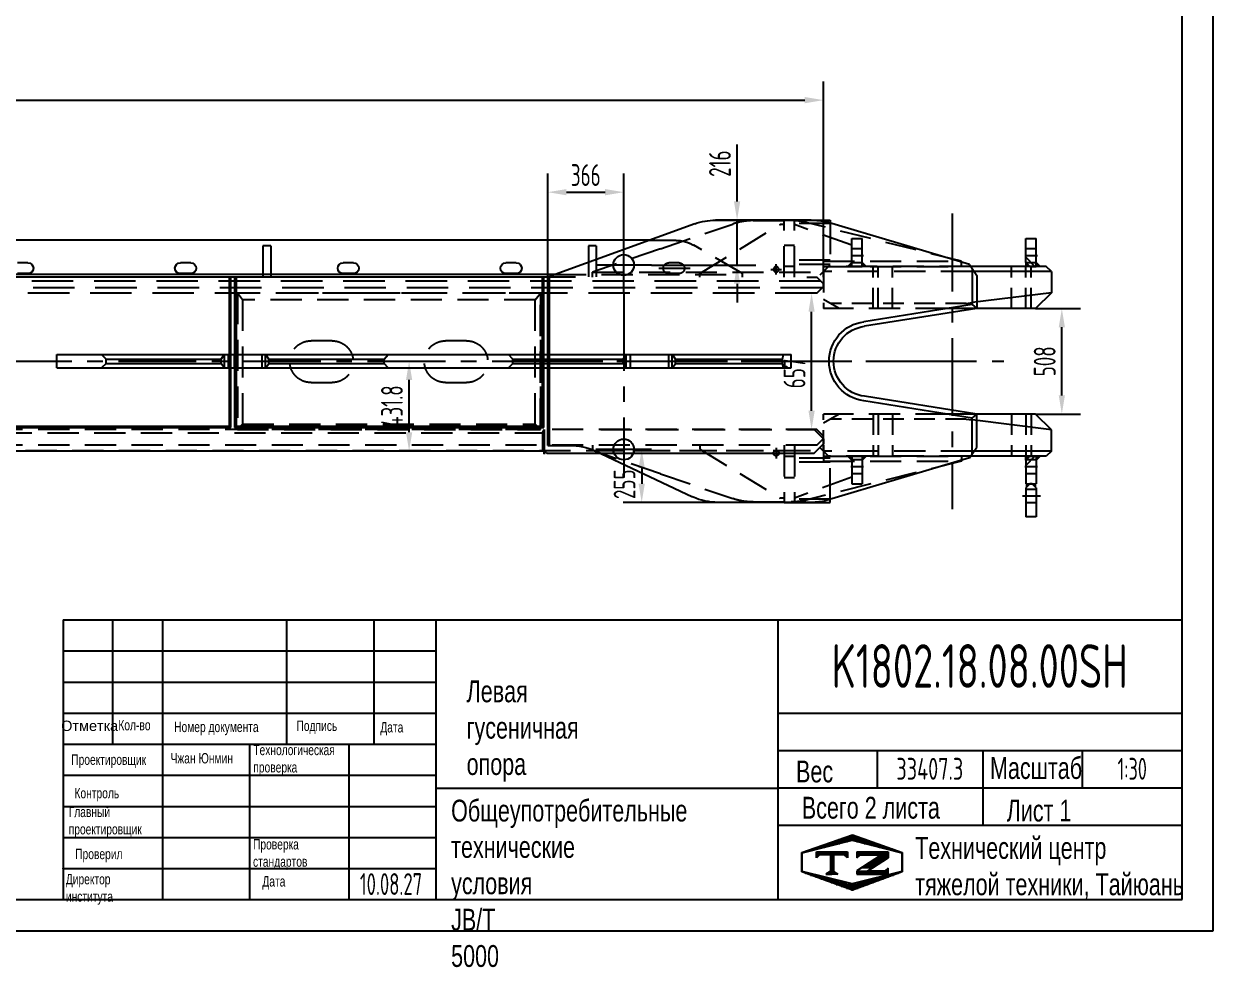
# Model space of a CAD drawing. Header units: millimetres. Extents: x -409 to 12191, y 126 to 9211.
# Drawn here: x 6462 to 12191, y 126 to 4668 of the extents above; entities that cross this region are included whole.
import ezdxf
from ezdxf.enums import TextEntityAlignment as Align

# ---------------------------------------------------------------- set-up
doc = ezdxf.new("R2010")
doc.units = ezdxf.units.MM
doc.header["$LTSCALE"] = 300
doc.linetypes.add('F', pattern=[0.75, 0.5, -0.25])
doc.linetypes.add('G', pattern=[2, 1.25, -0.25, 0.25, -0.25])
for name, color, linetype in [('01', 7, 'Continuous'), ('02', 1, 'Continuous'), ('04', 2, 'F'), ('05', 4, 'G'), ('08', 1, 'Continuous'), ('11', 3, 'Continuous'), ('THICK', 7, 'Continuous')]:
    doc.layers.add(name, color=color, linetype=linetype)
doc.styles.get("Standard").update_dxf_attribs({"font": 'isocp', "width": 0.707, "bigfont": 'intecad.shx'})
doc.dimstyles.new('INTE', dxfattribs={"dimscale": 30, "dimtxt": 3.5, "dimasz": 3, "dimexe": 3, "dimexo": 0, "dimgap": 1, "dimtad": 1, "dimdec": 3, "dimdsep": 46, "dimtxsty": 'Standard', "dimcen": 0, "dimclrd": 1, "dimclre": 1, "dimclrt": 3, "dimaunit": 1, "dimadec": 0, "dimazin": 0, "dimtfac": 1, "dimtdec": 3, "dimtmove": 0, "dimatfit": 0, "dimfxl": 1, "dimarcsym": 0})

# ---------------------------------------------------------------- blocks, each defined once
blk = doc.blocks.new('qw34twqtwqt')
at = {"layer": '01', "color": 7, "linetype": 'Continuous', "ltscale": 1.333333}
blk.add_line((-6108.6, 13711.9), (-11147.4, 13711.9), dxfattribs=at)
at = {"layer": '04', "color": 2, "linetype": 'F', "ltscale": 1.333333}
for p, q in [((-4820.6, 13787.9), (-12379.1, 13787.9)), ((-4795.6, 13762.9), (-12302.6, 13762.9)), ((-4820.6, 13787.9), (-4788.6, 13755.9)), ((-4788.6, 13755.9), (-4788.6, 13743.9)), ((-4801.6, 13730.9), (-12302.6, 13730.9)), ((-4788.6, 13743.9), (-4820.6, 13711.9))]:
    blk.add_line(p, q, dxfattribs=at)
at = {"layer": '04', "color": 2, "linetype": 'F'}
for p, q in [((-5982.4, 13711.9), (-6108.6, 13711.9)), ((-4869.4, 13711.9), (-4820.6, 13711.9))]:
    blk.add_line(p, q, dxfattribs=at)
blk = doc.blocks.new('*D6')
at = {"layer": '08', "color": 1, "lineweight": -2}
for p, q in [((10282, 3371.6), (10166.8, 3371.6)), ((10256.8, 2804.6), (10256.8, 3281.6)), ((10282, 2714.6), (10166.8, 2714.6))]:
    blk.add_line(p, q, dxfattribs=at)
at = {"layer": '08', "color": 1}
for points in [[(10241.8, 3281.6), (10271.8, 3281.6), (10256.8, 3371.6)], [(10241.8, 2804.6), (10271.8, 2804.6), (10256.8, 2714.6)]]:
    blk.add_solid(points, dxfattribs=at)
at = {"layer": 'Defpoints', "color": 0}
for p in [(10256.8, 3371.6), (10282, 3371.6), (10282, 2714.6)]:
    blk.add_point(p, dxfattribs=at)
at = {"layer": '08', "color": 3, "insert": (10174.3, 2985), "char_height": 105, "attachment_point": 5, "rotation": 90}
blk.add_mtext('657', dxfattribs=at)
blk = doc.blocks.new('*D56')
at = {"layer": '02', "color": 1, "linetype": 'Continuous', "lineweight": -2}
for p, q in [((2024, 3580.1), (2024, 4390.5)), ((10314, 3475.1), (10314, 4390.5)), ((2114, 4300.5), (10224, 4300.5))]:
    blk.add_line(p, q, dxfattribs=at)
at = {"layer": '02', "color": 1, "linetype": 'Continuous'}
for points in [[(2114, 4315.5), (2114, 4285.5), (2024, 4300.5)], [(10224, 4315.5), (10224, 4285.5), (10314, 4300.5)]]:
    blk.add_solid(points, dxfattribs=at)
at = {"layer": 'Defpoints', "color": 0, "linetype": 'Continuous'}
for p in [(10314, 4300.5), (2024, 3580.1), (10314, 3475.1)]:
    blk.add_point(p, dxfattribs=at)
at = {"layer": '02', "color": 3, "linetype": 'Continuous', "insert": (6169, 4383), "char_height": 105, "attachment_point": 5}
blk.add_mtext('8290', dxfattribs=at)
blk = doc.blocks.new('qw3werwwaeewwrwrwer')
at = {"layer": '02', "linetype": 'Continuous'}
for points in [[(14454.3, 8340.9), (14473.3, 8340.9), (14473.3, 8321.9)], [(14542.3, 8340.9), (14523.3, 8340.9), (14523.3, 8321.9)], [(15311, 8340.9), (15311, 8321.9), (15330, 8340.9)], [(15380, 8340.9), (15361, 8340.9), (15361, 8321.9)]]:
    blk.add_hatch(color=1, dxfattribs=at).paths.add_polyline_path(points)
at = {"ltscale": 0.666667}
for p, q in [((15358.3, 8543.9), (14930.4, 8543.9)), ((15434.3, 8467.9), (15358.3, 8543.9)), ((15434.3, 8467.9), (15052.3, 8515.3)), ((15434.3, 8365.9), (15434.3, 8467.9))]:
    blk.add_line(p, q, dxfattribs=at)
for p, q in [((15330, 8340.9), (15311, 8321.9)), ((15311, 8321.9), (15311, 8207.4)), ((15330, 8340.9), (15361, 8340.9)), ((15361, 8340.9), (15361, 8207.4)), ((15311, 8207.4), (15361, 8207.4))]:
    blk.add_line(p, q)
at = {"layer": '01'}
for q in [(15052.3, 8365.9), (15409.3, 8340.9)]:
    blk.add_line((15434.3, 8365.9), q, dxfattribs=at)
at = {"layer": '01', "color": 7, "linetype": 'Continuous'}
blk.add_line((15409.3, 8340.9), (15044.9, 8340.9), dxfattribs=at)
at = {"layer": '02', "color": 1, "linetype": 'Continuous'}
for p, q in [((14473.3, 8321.9), (14454.3, 8340.9)), ((14523.3, 8321.9), (14542.3, 8340.9)), ((15311, 8321.9), (15311, 8340.9)), ((15361, 8321.9), (15380, 8340.9))]:
    blk.add_line(p, q, dxfattribs=at)
at = {"layer": '04', "color": 2, "linetype": 'F', "ltscale": 0.666667}
for p, q in [((14336.3, 8365.9), (14336.3, 8543.9)), ((14412.3, 8543.9), (14336.3, 8500)), ((14575, 8543.9), (14575, 8340.9)), ((14600, 8543.9), (14600, 8340.9)), ((14668.3, 8543.9), (14668.3, 8340.9)), ((15242.7, 8543.9), (15242.7, 8340.9)), ((15311, 8543.9), (15311, 8340.9)), ((15336, 8543.9), (15336, 8340.9)), ((15023.5, 8518.9), (14369, 8518.9))]:
    blk.add_line(p, q, dxfattribs=at)
at = {"layer": '04', "color": 2, "linetype": 'F'}
for p, q in [((14930.4, 8543.9), (14336.3, 8543.9)), ((15023.5, 8518.9), (15052.3, 8515.3)), ((14336.3, 8365.9), (14361.3, 8340.9)), ((15052.3, 8365.9), (14336.3, 8365.9)), ((15044.9, 8340.9), (14361.3, 8340.9)), ((14473.3, 8340.9), (14523.3, 8340.9)), ((14473.3, 8340.9), (14473.3, 8207.4)), ((14523.3, 8323.4), (14473.3, 8323.4)), ((14523.3, 8340.9), (14523.3, 8207.4)), ((15355, 8340.9), (15311, 8296.9)), ((15361, 8323.4), (15312.5, 8323.4)), ((14523.3, 8256.4), (14473.3, 8256.4)), ((15361, 8256.4), (15311, 8256.4)), ((14473.3, 8207.4), (14523.3, 8207.4))]:
    blk.add_line(p, q, dxfattribs=at)
at = {"layer": '05', "color": 4, "linetype": 'G'}
for p, q in [((14529.4, 8289.9), (14468.8, 8289.9)), ((15367.1, 8289.9), (15306.5, 8289.9))]:
    blk.add_line(p, q, dxfattribs=at)
blk = doc.blocks.new('WEWETRW4T')
for p, q in [((-2706.7, 5797.4), (-7816.5, 5797.4)), ((-5244.5, 5792.9), (-5294.5, 5792.9)), ((-4460.5, 5792.9), (-4510.5, 5792.9)), ((-3676.5, 5792.9), (-3726.5, 5792.9)), ((-2892.5, 5792.9), (-2942.5, 5792.9)), ((-5244.5, 5740.9), (-5294.5, 5740.9)), ((-4460.5, 5740.9), (-4510.5, 5740.9)), ((-4460.5, 5740.9), (-4510.5, 5740.9)), ((-3676.5, 5740.9), (-3726.5, 5740.9)), ((-2892.5, 5740.9), (-2942.5, 5740.9)), ((-2253.1, 5632.4), (-7957.4, 5632.4))]:
    blk.add_line(p, q)
for centre, start, end in [((-5244.5, 5766.9), 270, 90), ((-4510.5, 5766.9), 90, 270), ((-4460.5, 5766.9), 270, 90), ((-3726.5, 5766.9), 90, 270), ((-3676.5, 5766.9), 270, 90), ((-2942.5, 5766.9), 90, 270), ((-2892.5, 5766.9), 270, 90)]:
    blk.add_arc(centre, 26, start, end)
at = {"layer": '04', "color": 2, "linetype": 'F'}
for p, q in [((-2706.7, 5797.4), (-1803.5, 5797.4)), ((-2108.5, 5792.9), (-2158.5, 5792.9)), ((-1803.5, 5791.4), (-2037.6, 5656.3)), ((-1803.5, 5810.4), (-1803.5, 5791.4)), ((-2108.5, 5740.9), (-2158.5, 5740.9)), ((-2253.1, 5632.4), (-2126.6, 5632.4))]:
    blk.add_line(p, q, dxfattribs=at)
for centre, radius, start, end in [((-2158.5, 5766.9), 26, 90, 270), ((-2108.5, 5766.9), 26, 270, 90), ((-2126.6, 5810.4), 178, 270, 300)]:
    blk.add_arc(centre, radius, start, end, dxfattribs=at)
at = {"layer": '05', "color": 4, "linetype": 'G'}
blk.add_line((-2206.2, 5766.9), (-2055.8, 5766.9), dxfattribs=at)
blk = doc.blocks.new('eew')
at = {"layer": '01'}
for p, q in [((17927.9, 13043.6), (21465.9, 13043.6)), ((17927.9, 13043.6), (17927.9, 12979.6)), ((18165.9, 13021.6), (18143.9, 13043.6)), ((18165.9, 13021.6), (18720.7, 13021.6)), ((18165.9, 13021.6), (18165.9, 13001.6)), ((18734.3, 13043.6), (18720.7, 13021.6)), ((18720.7, 13021.6), (18720.7, 13001.6)), ((18735.3, 13043.6), (18933.3, 13043.6)), ((18735.6, 13043.6), (18735.6, 12979.6)), ((18754.1, 12979.6), (18754.1, 13043.6)), ((18915.6, 12979.6), (18915.6, 13043.6)), ((18934.2, 13043.6), (18934.2, 12979.6)), ((18935.5, 13043.6), (18949.1, 13021.6)), ((18949.1, 13021.6), (19504.9, 13021.6)), ((18949.1, 13021.6), (18949.1, 13001.6)), ((19524.4, 13043.6), (19504.9, 13021.6)), ((19504.9, 13021.6), (19504.9, 13001.6)), ((20103.8, 13043.6), (20124.9, 13021.6)), ((20124.9, 13021.6), (20656.5, 13021.6)), ((20124.9, 13021.6), (20124.9, 13001.6)), ((20670.1, 13043.6), (20656.5, 13021.6)), ((20656.5, 13021.6), (20656.5, 13001.6)), ((20657, 13043.6), (20879.6, 13043.6)), ((20671.4, 13043.6), (20671.4, 12979.6)), ((20690, 12979.6), (20690, 13043.6)), ((20874.3, 12979.6), (20874.3, 13043.6)), ((20892.9, 13043.6), (20892.9, 12979.6)), ((20894.1, 13043.6), (20907.8, 13021.6)), ((20907.8, 13021.6), (21423.9, 13021.6)), ((20907.8, 13021.6), (20907.8, 13001.6)), ((21429, 13043.6), (21423.9, 13021.6)), ((21423.9, 13021.6), (21423.9, 13001.6)), ((21465.9, 13043.6), (21465.9, 12979.6)), ((17927.9, 12979.6), (21465.9, 12979.6)), ((18165.9, 13001.6), (18143.9, 12979.6)), ((18165.9, 13001.6), (18720.7, 13001.6)), ((18720.7, 13001.6), (18734.3, 12979.6)), ((18949.1, 13001.6), (18935.5, 12979.6)), ((18949.1, 13001.6), (19504.9, 13001.6)), ((19504.9, 13001.6), (19524.4, 12979.6)), ((20124.9, 13001.6), (20103.8, 12979.6)), ((20124.9, 13001.6), (20656.5, 13001.6)), ((20656.5, 13001.6), (20670.1, 12979.6)), ((20907.8, 13001.6), (20894.1, 12979.6)), ((20907.8, 13001.6), (21423.9, 13001.6)), ((21423.9, 13001.6), (21429, 12979.6))]:
    blk.add_line(p, q, dxfattribs=at)
blk = doc.blocks.new('*D128')
at = {"layer": '08', "color": 1, "lineweight": -2}
for p, q in [((8986, 3448.1), (8986, 3947.3)), ((9352, 3625.6), (9352, 3947.3)), ((9076, 3857.3), (9262, 3857.3))]:
    blk.add_line(p, q, dxfattribs=at)
at = {"layer": '08', "color": 1}
for points in [[(9076, 3872.3), (9076, 3842.3), (8986, 3857.3)], [(9262, 3872.3), (9262, 3842.3), (9352, 3857.3)]]:
    blk.add_solid(points, dxfattribs=at)
at = {"layer": 'Defpoints', "color": 0}
for p in [(9352, 3857.3), (9352, 3625.6), (8986, 3448.1)]:
    blk.add_point(p, dxfattribs=at)
at = {"layer": '08', "color": 3, "insert": (9169, 3939.8), "char_height": 105, "attachment_point": 5}
blk.add_mtext('366', dxfattribs=at)
blk = doc.blocks.new('*D129')
at = {"layer": '08', "color": 1, "lineweight": -2}
for p, q in [((9897.9, 3812.6), (9897.9, 4086.9)), ((9794.2, 3722.6), (9987.9, 3722.6)), ((9897.9, 3506.6), (9897.9, 3722.6)), ((9486.3, 3506.6), (9987.9, 3506.6)), ((9897.9, 3416.6), (9897.9, 3326.6))]:
    blk.add_line(p, q, dxfattribs=at)
at = {"layer": '08', "color": 1}
for points in [[(9882.9, 3812.6), (9912.9, 3812.6), (9897.9, 3722.6)], [(9882.9, 3416.6), (9912.9, 3416.6), (9897.9, 3506.6)]]:
    blk.add_solid(points, dxfattribs=at)
at = {"layer": 'Defpoints', "color": 0}
for p in [(9794.2, 3722.6), (9897.9, 3722.6), (9486.3, 3506.6)]:
    blk.add_point(p, dxfattribs=at)
at = {"layer": '08', "color": 3, "insert": (9815.4, 3994.8), "char_height": 105, "attachment_point": 5, "rotation": 90}
blk.add_mtext('216', dxfattribs=at)
blk = doc.blocks.new('*D130')
at = {"layer": '08', "color": 1, "lineweight": -2}
for p, q in [((9486.3, 2618.6), (9348.5, 2618.6)), ((9438.5, 2528.6), (9438.5, 2453.6)), ((9807.2, 2363.6), (9348.5, 2363.6))]:
    blk.add_line(p, q, dxfattribs=at)
at = {"layer": '08', "color": 1}
for points in [[(9423.5, 2528.6), (9453.5, 2528.6), (9438.5, 2618.6)], [(9423.5, 2453.6), (9453.5, 2453.6), (9438.5, 2363.6)]]:
    blk.add_solid(points, dxfattribs=at)
at = {"layer": 'Defpoints', "color": 0}
for p in [(9486.3, 2618.6), (9438.5, 2363.6), (9807.2, 2363.6)]:
    blk.add_point(p, dxfattribs=at)
at = {"layer": '08', "color": 3, "insert": (9356, 2451.1), "char_height": 105, "attachment_point": 5, "rotation": 90}
blk.add_mtext('255', dxfattribs=at)
blk = doc.blocks.new('wqewweew')
at = {"layer": '04', "color": 2, "linetype": 'F'}
for p, q in [((12504.3, 7932.6), (12504.3, 7913.6)), ((12504.3, 7913.6), (12891.3, 7678.6)), ((12910.3, 7932.6), (12910.3, 7678.6)), ((12910.3, 7678.6), (12891.3, 7678.6))]:
    blk.add_line(p, q, dxfattribs=at)
blk.add_circle((12872.3, 7894.6), 13, dxfattribs=at)
at = {"layer": '05', "color": 4, "linetype": 'G'}
for p, q in [((12872.3, 7919.6), (12872.3, 7869.6)), ((12847.3, 7894.6), (12897.3, 7894.6))]:
    blk.add_line(p, q, dxfattribs=at)
blk = doc.blocks.new('*D137')
at = {"layer": '08', "color": 1, "lineweight": -2}
for p, q in [((11336, 3297.1), (11552.1, 3297.1)), ((11462.1, 2879.1), (11462.1, 3207.1)), ((11336, 2789.1), (11552.1, 2789.1))]:
    blk.add_line(p, q, dxfattribs=at)
at = {"layer": '08', "color": 1}
for points in [[(11447.1, 3207.1), (11477.1, 3207.1), (11462.1, 3297.1)], [(11447.1, 2879.1), (11477.1, 2879.1), (11462.1, 2789.1)]]:
    blk.add_solid(points, dxfattribs=at)
at = {"layer": 'Defpoints', "color": 0}
for p in [(11336, 3297.1), (11462.1, 3297.1), (11336, 2789.1)]:
    blk.add_point(p, dxfattribs=at)
at = {"layer": '08', "color": 3, "insert": (11379.6, 3043.1), "char_height": 105, "attachment_point": 5, "rotation": 90}
blk.add_mtext('508', dxfattribs=at)
blk = doc.blocks.new('wewweww')
at = {"layer": '01'}
blk.add_line((10893.8, 5043.3), (10943.8, 5043.3), dxfattribs=at)
at = {"layer": '04', "color": 2, "linetype": 'F'}
for p, q in [((10893.8, 5318.3), (10893.8, 5043.3)), ((10943.8, 5318.3), (10943.8, 5043.3)), ((10893.8, 5265.3), (10943.8, 5265.3)), ((10893.8, 5163.3), (10943.8, 5163.3))]:
    blk.add_line(p, q, dxfattribs=at)
blk = doc.blocks.new('wwewew')
at = {"layer": '04', "color": 2, "linetype": 'F'}
for p, q in [((20218.7, 6264.9), (20566, 6383.8)), ((20664.8, 6400.3), (20846.8, 6400.3)), ((21667.4, 6204.3), (20920.2, 6391.3)), ((20218.7, 6264.9), (19889.8, 6152.3)), ((21002.8, 6204.3), (21667.4, 6204.3)), ((21002.8, 6127.3), (21002.8, 6204.3)), ((21667.4, 6179.3), (21667.4, 6204.3)), ((19889.8, 6152.3), (21002.8, 6152.3)), ((19889.8, 6127.3), (19889.8, 6152.3)), ((21002.8, 6179.8), (21667.4, 6179.8))]:
    blk.add_line(p, q, dxfattribs=at)
for centre, start, end in [((20664.8, 6095.3), 90, 108.903), ((20846.8, 6095.3), 76.0791, 90)]:
    blk.add_arc(centre, 305, start, end, dxfattribs=at)
blk = doc.blocks.new('A$C458C32FF')
for p, q in [((0, 1651), (372.5, 1651)), ((0, 0), (0, 1651)), ((0, 1643.1), (372.5, 1643.1)), ((436.5, 1651), (724, 1651)), ((436.5, 1643.1), (716.1, 1643.1)), ((716.1, 1643.1), (724, 1651)), ((716.1, 1643.1), (716.1, 7.9)), ((724, 1651), (724, 0)), ((0, 7.9), (372.5, 7.9)), ((436.5, 7.9), (716.1, 7.9)), ((716.1, 7.9), (724, 0)), ((372.5, 0), (0, 0)), ((724, 0), (436.5, 0))]:
    blk.add_line(p, q)
at = {"layer": '04', "color": 2, "linetype": 'F'}
for p, q in [((372.5, 1651), (436.5, 1651)), ((436.5, 1643.1), (372.5, 1643.1)), ((436.5, 7.9), (372.5, 7.9)), ((436.5, 0), (372.5, 0))]:
    blk.add_line(p, q, dxfattribs=at)
blk = doc.blocks.new('*D191')
at = {"layer": '08', "color": 1, "lineweight": -2}
for p, q in [((8293, 3043.1), (8408.3, 3043.1)), ((8318.3, 2701.3), (8318.3, 2953.1)), ((8269, 2611.3), (8408.3, 2611.3))]:
    blk.add_line(p, q, dxfattribs=at)
at = {"layer": '08', "color": 1}
for points in [[(8303.3, 2953.1), (8333.3, 2953.1), (8318.3, 3043.1)], [(8303.3, 2701.3), (8333.3, 2701.3), (8318.3, 2611.3)]]:
    blk.add_solid(points, dxfattribs=at)
at = {"layer": 'Defpoints', "color": 0}
for p in [(8293, 3043.1), (8318.3, 3043.1), (8269, 2611.3)]:
    blk.add_point(p, dxfattribs=at)
at = {"layer": '08', "color": 3, "insert": (8235.8, 2827.2), "char_height": 105, "attachment_point": 5, "rotation": 90}
blk.add_mtext('431.8', dxfattribs=at)
blk = doc.blocks.new('wqwwwwerrtrrrr')
at = {"layer": '04', "color": 2, "linetype": 'F'}
for p, q in [((11210.6, -3043.9), (3728.1, -3043.9)), ((11210.6, -3043.9), (11242.6, -3075.9)), ((11242.6, -3087.9), (11210.6, -3119.9)), ((11242.6, -3075.9), (11242.6, -3087.9)), ((11210.6, -3119.9), (3728.6, -3119.9))]:
    blk.add_line(p, q, dxfattribs=at)
blk = doc.blocks.new('e')
at = {"layer": '01', "color": 7, "linetype": 'Continuous'}
blk.add_line((9321.2, -1866.2), (10609.2, -1866.2), dxfattribs=at)
at = {"layer": '04', "color": 2, "linetype": 'F'}
for p, q in [((4336.2, -1879.2), (10622.2, -1879.2)), ((10609.2, -1866.2), (10654.2, -1911.2)), ((10654.2, -1935.2), (10609.2, -1980.2)), ((10654.2, -1935.2), (10654.2, -1911.2)), ((4667.1, -1963.9), (9300.2, -1963.9)), ((9581.3, -1980.2), (10609.2, -1980.2))]:
    blk.add_line(p, q, dxfattribs=at)
at = {"layer": '04'}
for p, q in [((9300.2, -1963.9), (9300.2, -1879.2)), ((9308.2, -1980.2), (9308.2, -1876.9)), ((9300.2, -1963.9), (9308.2, -1980.2))]:
    blk.add_line(p, q, dxfattribs=at)
blk = doc.blocks.new('qwewqeww')
for p, q in [((33539.2, 6314.5), (34008, 6536.8)), ((34579.6, 6562.9), (34131.5, 6562.9)), ((35341.2, 6349), (34651.8, 6554.3)), ((35341.2, 6349), (35376.2, 6296.4)), ((35354.2, 6329.4), (35354.2, 6156.8)), ((33310.2, 6288.4), (33310.2, 5478.4)), ((33310.2, 6288.4), (33415.7, 6288.4)), ((33318.2, 6288.4), (33318.2, 5475.7)), ((35376.2, 6296.4), (35376.2, 6137.4)), ((35354.2, 6156.8), (34832.9, 6073.9)), ((35376.2, 6137.4), (34835.7, 6052.1)), ((35354.2, 6156.8), (35376.2, 6137.4)), ((35354.2, 5610.1), (34832.9, 5693)), ((35376.2, 5629.4), (34835.7, 5714.8)), ((35354.2, 5610.1), (35376.2, 5629.4)), ((35376.2, 5470.4), (35376.2, 5629.4)), ((35354.2, 5437.4), (35354.2, 5610.1)), ((34018.4, 5220.8), (33310.2, 5478.4)), ((35341.2, 5417.9), (35376.2, 5470.4)), ((35341.2, 5417.9), (34651.8, 5212.6)), ((34579.6, 5203.9), (34118.5, 5203.9))]:
    blk.add_line(p, q)
for centre, radius, start, end in [((34131.5, 6257.9), 305, 90, 113.881), ((34579.6, 6257.9), 305, 76.3183, 90), ((33415.7, 6593.4), 305, 270, 293.881), ((34857.1, 5883.4), 192, 97.2449, 262.7551), ((34857.1, 5883.4), 170, 97.2449, 262.7551), ((34118.5, 5508.9), 305, 250.8393, 270), ((34579.6, 5508.9), 305, 270, 283.6817)]:
    blk.add_arc(centre, radius, start, end)
at = {"layer": '05', "color": 4, "linetype": 'G'}
blk.add_line((33200.4, 5883.4), (35506.7, 5883.4), dxfattribs=at)
blk = doc.blocks.new('EEEETWWETWEWERT')
for p, q in [((6598, 2765.1), (8087, 2765.1)), ((6605.9, 2757.2), (6598, 2765.1)), ((6598, 2477.6), (6598, 2765.1)), ((6605.9, 2757.2), (8079, 2757.2)), ((6605.9, 2477.6), (6605.9, 2757.2)), ((8079, 2757.2), (8087, 2765.1)), ((8079, 2477.6), (8079, 2757.2)), ((8087, 2765.1), (8087, 2477.6)), ((6598, 2041.1), (6598, 2413.6)), ((6605.9, 2041.1), (6605.9, 2413.6)), ((8079, 2041.1), (8079, 2413.6)), ((8087, 2413.6), (8087, 2041.1)), ((8087, 2041.1), (6598, 2041.1))]:
    blk.add_line(p, q)
at = {"layer": '04', "color": 2, "linetype": 'F'}
for p, q in [((6598, 2477.6), (6598, 2413.6)), ((6605.9, 2413.6), (6605.9, 2477.6)), ((8079, 2479), (8079, 2413.6)), ((8087, 2477.6), (8087, 2413.6))]:
    blk.add_line(p, q, dxfattribs=at)
blk = doc.blocks.new('w4w43w')
at = {"layer": '04', "color": 2, "linetype": 'F'}
for p, q in [((-4702.7, 4915.4), (-4702.7, 6375.4)), ((-4702.7, 6375.4), (-4045.7, 6375.4)), ((-4670.7, 6350.4), (-4702.7, 6375.4)), ((-4070.7, 6350.4), (-4045.7, 6375.4)), ((-4045.7, 6375.4), (-4045.7, 4915.4)), ((-4670.7, 4940.4), (-4670.7, 6350.4)), ((-4670.7, 6350.4), (-4070.7, 6350.4)), ((-4070.7, 6350.4), (-4070.7, 4940.4)), ((-4472.7, 5919.4), (-4472.7, 6020.4)), ((-4272.2, 6020.4), (-4272.2, 5919.4)), ((-4472.7, 5271.4), (-4472.7, 5372.4)), ((-4272.2, 5372.4), (-4272.2, 5271.4)), ((-4670.7, 4940.4), (-4702.7, 4915.4)), ((-4070.7, 4940.4), (-4670.7, 4940.4)), ((-4070.7, 4940.4), (-4045.7, 4915.4)), ((-4045.7, 4915.4), (-4702.7, 4915.4))]:
    blk.add_line(p, q, dxfattribs=at)
for centre, start, end in [((-4372.4, 6022.2), 359.0085, 180.9915), ((-4372.4, 5917.7), 179.0085, 0.9915), ((-4372.4, 5374.2), 359.0085, 180.9915), ((-4372.4, 5269.7), 179.0085, 0.9915)]:
    blk.add_arc(centre, 100.3, start, end, dxfattribs=at)
blk = doc.blocks.new('wwewwe')
at = {"layer": '05'}
blk.add_blockref('w4w43w', (0, 0), dxfattribs=at)
blk = doc.blocks.new('WEWEWEERT')
at = {"layer": '01', "color": 7, "linetype": 'Continuous'}
for p, q in [((10785.3, 2503.7), (10876.1, 2503.7)), ((10876.1, 2503.7), (10876.1, 2517.9))]:
    blk.add_line(p, q, dxfattribs=at)
at = {"layer": '04', "color": 2, "linetype": 'F'}
for p, q in [((10876.1, 2716.7), (10704.1, 2716.7)), ((10876.1, 2696.7), (10704.1, 2696.7)), ((10876.1, 2517.9), (10876.1, 2716.7)), ((10876.1, 2519.2), (10704.1, 2519.2)), ((10704.1, 2503.7), (10785.3, 2503.7))]:
    blk.add_line(p, q, dxfattribs=at)
blk = doc.blocks.new('*U274')
at = {"layer": '01'}
for points in [[(415, 5), (415, 292)], [(25, 5), (415, 5)]]:
    blk.add_lwpolyline(points, dxfattribs=at)
at = {"layer": '02'}
for points in [[(420, 0), (420, 297)], [(0, 0), (420, 0)]]:
    blk.add_lwpolyline(points, dxfattribs=at)
blk = doc.blocks.new('*X278')
at = {"color": 0}
for p, q in [((127.06, 7.8), (132.06, 7.8)), ((127.06, 7.5), (132.06, 7.5)), ((127.06, 7.2), (127.32, 7.2)), ((128.77, 6), (130.57, 6)), ((129.23, 6.3), (131.04, 6.3)), ((129.7, 6.6), (131.51, 6.6)), ((130.16, 6.9), (131.98, 6.9)), ((130.62, 7.2), (132.06, 7.2)), ((127.84, 5.4), (129.64, 5.4)), ((128.3, 5.7), (130.1, 5.7))]:
    blk.add_line(p, q, dxfattribs=at)
blk = doc.blocks.new('*X279')
at = {"color": 0}
for p, q in [((127.06, 4.8), (132.06, 4.8)), ((127.06, 4.5), (132.06, 4.5)), ((131.84, 5.1), (132.06, 5.1))]:
    blk.add_line(p, q, dxfattribs=at)
blk = doc.blocks.new('*X277')
at = {"color": 0}
for p, q in [((122.34, 4.5), (123.72, 4.5)), ((122.82, 4.8), (123.24, 4.8))]:
    blk.add_line(p, q, dxfattribs=at)
blk = doc.blocks.new('*X276')
at = {"color": 0}
for p, q in [((120.53, 7.8), (125.53, 7.8)), ((120.53, 7.5), (125.53, 7.5)), ((120.53, 7.2), (120.79, 7.2)), ((125.27, 7.2), (125.53, 7.2))]:
    blk.add_line(p, q, dxfattribs=at)
blk = doc.blocks.new('*X275')
at = {"color": 0}
for p, q in [((123.24, 9.6), (125.52, 9.6)), ((124.1, 9.9), (128.52, 9.9)), ((124.97, 10.2), (127.67, 10.2)), ((125.83, 10.5), (126.82, 10.5)), ((127.02, 9.6), (129.37, 9.6)), ((118.22, 7.8), (118.32, 7.8)), ((118.94, 8.1), (119.52, 8.1)), ((119.8, 8.4), (120.72, 8.4)), ((120.66, 8.7), (121.92, 8.7)), ((121.52, 9), (123.12, 9)), ((122.38, 9.3), (124.32, 9.3)), ((128.22, 9.3), (130.22, 9.3)), ((129.42, 9), (131.07, 9)), ((130.62, 8.7), (131.92, 8.7)), ((131.82, 8.4), (132.77, 8.4)), ((133.02, 8.1), (133.62, 8.1)), ((134.22, 7.8), (134.32, 7.8)), ((118.22, 7.5), (118.27, 7.5)), ((118.22, 7.2), (118.27, 7.2)), ((118.22, 6.9), (118.27, 6.9)), ((118.22, 6.6), (118.27, 6.6)), ((118.22, 6.3), (118.27, 6.3)), ((118.22, 6), (118.27, 6)), ((134.27, 7.5), (134.32, 7.5)), ((134.27, 7.2), (134.32, 7.2)), ((134.27, 6.9), (134.32, 6.9)), ((134.27, 6.6), (134.32, 6.6)), ((134.27, 6.3), (134.32, 6.3)), ((134.27, 6), (134.32, 6)), ((118.22, 5.7), (118.27, 5.7)), ((118.22, 5.4), (118.27, 5.4)), ((118.22, 5.1), (118.27, 5.1)), ((118.22, 4.8), (118.27, 4.8)), ((118.79, 4.5), (119.42, 4.5)), ((119.61, 4.2), (120.62, 4.2)), ((120.43, 3.9), (121.82, 3.9)), ((130.72, 3.9), (132.14, 3.9)), ((131.92, 4.2), (132.95, 4.2)), ((133.12, 4.5), (133.76, 4.5)), ((134.27, 5.7), (134.32, 5.7)), ((134.27, 5.4), (134.32, 5.4)), ((134.27, 5.1), (134.32, 5.1)), ((134.27, 4.8), (134.32, 4.8)), ((121.26, 3.6), (123.02, 3.6)), ((122.08, 3.3), (124.22, 3.3)), ((122.91, 3), (125.42, 3)), ((123.73, 2.7), (128.89, 2.7)), ((124.55, 2.4), (128.07, 2.4)), ((125.38, 2.1), (127.26, 2.1)), ((127.12, 3), (129.7, 3)), ((128.32, 3.3), (130.51, 3.3)), ((129.52, 3.6), (131.32, 3.6)), ((126.2, 1.8), (126.45, 1.8))]:
    blk.add_line(p, q, dxfattribs=at)

msp = doc.modelspace()

# ---------------------------------------------------------------- hatches: boundary and pattern name
at = {"layer": '02'}
for points in [[(11288.6753, 2452.5824), (11307.6753, 2452.5824), (11288.6753, 2433.5824)], [(11319.6753, 2452.5824), (11338.6753, 2452.5824), (11338.6753, 2433.5824)]]:
    msp.add_hatch(color=256, dxfattribs=at).paths.add_polyline_path(points)

# ---------------------------------------------------------------- linework, layer by layer
for p, q in [((11307.6753, 2452.5824), (11288.6753, 2433.5824)), ((11288.6753, 2433.5824), (11288.6753, 2293.5824)), ((11288.6753, 2427.5824), (11338.6753, 2427.5824)), ((11319.6753, 2452.5824), (11307.6753, 2452.5824)), ((11338.6753, 2433.5824), (11319.6753, 2452.5824)), ((11338.6753, 2433.5824), (11338.6753, 2293.5824)), ((11338.6753, 2293.5824), (11288.6753, 2293.5824))]:
    msp.add_line(p, q)
at = {"layer": '01', "color": 7, "linetype": 'Continuous'}
msp.add_line((4341.0753, 2611.2824), (8969.0753, 2611.2824), dxfattribs=at)
at = {"layer": '01'}
msp.add_line((8977.7355, 2606.2824), (8981.0264, 2600.5824), dxfattribs=at)
for centre in [(9351.9753, 3506.5824), (9351.9753, 2618.5824)]:
    msp.add_circle(centre, 50, dxfattribs=at)
msp.add_arc((8969.0753, 2601.2824), 10, 30, 90, dxfattribs=at)
at = {"layer": '04'}
for p, q in [((10450.9753, 3601.5824), (10174.1753, 3701.5824)), ((10313.9753, 3475.0824), (10296.7253, 3457.8324)), ((10313.9753, 2611.0824), (10296.7253, 2628.3324)), ((10450.9753, 2484.5824), (10174.1753, 2384.5824)), ((10450.1753, 2484.5824), (10450.9753, 2484.5824))]:
    msp.add_line(p, q, dxfattribs=at)
at = {"layer": '04', "color": 2, "linetype": 'F'}
for p, q in [((7651.9753, 3599.5824), (7613.9753, 3599.5824)), ((7613.9753, 3599.5824), (7613.9753, 3447.5824)), ((7651.9753, 3599.5824), (7651.9753, 3447.5824)), ((9219.9753, 3599.5824), (9181.9753, 3599.5824)), ((9181.9753, 3599.5824), (9181.9753, 3447.5824)), ((9219.9753, 3599.5824), (9219.9753, 3447.5824)), ((8950.9753, 3371.5824), (8950.9753, 2714.5824)), ((11288.6753, 2363.5824), (11338.6753, 2363.5824))]:
    msp.add_line(p, q, dxfattribs=at)
at = {"layer": '05', "color": 4, "linetype": 'G'}
for p, q in [((10933.1753, 3754.7795), (10933.1753, 2331.3854)), ((1518.2423, 3043.0824), (10687.9649, 3043.0824)), ((8973.2532, 2601.2824), (8964.2709, 2601.2824)), ((8969.0753, 2606.976), (8969.0753, 2596.0225)), ((11272.5345, 2395.5824), (11359.1071, 2395.5824))]:
    msp.add_line(p, q, dxfattribs=at)
at = {"layer": '05'}
for p, q in [((9351.9753, 3372.2335), (9351.9753, 3640.9314)), ((9486.3242, 3506.5824), (9217.6263, 3506.5824)), ((9351.9753, 3372.2335), (9351.9753, 2484.2335)), ((9486.3242, 2618.5824), (9217.6263, 2618.5824))]:
    msp.add_line(p, q, dxfattribs=at)
at = {"layer": 'THICK'}
for p, q in [((6652.4078, 1798.0573), (6652.4078, 450.8653)), ((6652.4078, 1798.0573), (12041.1758, 1798.0573)), ((6891.8311, 1797.4075), (6891.8311, 1798.0573)), ((6891.9086, 1199.3053), (6891.9086, 1798.0573)), ((7131.4094, 450.8653), (7131.4094, 1798.0573)), ((7730.1614, 1199.3053), (7730.1614, 1798.0573)), ((8149.2878, 1199.3053), (8149.2878, 1798.0573)), ((8448.6638, 450.8653), (8448.6638, 1798.0573)), ((10095.2318, 450.8653), (10095.2318, 1798.0573)), ((12041.1758, 450.8653), (12041.1758, 1798.0573)), ((6652.4078, 1348.9933), (8448.6638, 1348.9933)), ((10095.2318, 1348.9933), (12041.1758, 1348.9933)), ((6652.4078, 1199.3053), (8448.6638, 1199.3053)), ((7550.5358, 450.8653), (7550.5358, 1199.3053)), ((8029.5374, 450.8653), (8029.5374, 1199.3053)), ((10095.2318, 1169.3677), (12041.1758, 1169.3677)), ((10574.2334, 989.7421), (10574.2334, 1169.3677)), ((11083.1726, 810.1165), (11083.1726, 1169.3677)), ((11562.1742, 989.7421), (11562.1742, 1169.3677)), ((8448.6638, 987.147), (10095.2318, 987.147)), ((10095.2318, 989.7421), (12041.1758, 989.7421)), ((10095.2318, 810.1165), (12041.1758, 810.1165)), ((6652.4078, 450.8653), (12041.1758, 450.8653))]:
    msp.add_line(p, q, dxfattribs=at)
at = {"layer": 'THICK', "color": 3}
for p, q in [((6652.4078, 1648.3693), (8448.6638, 1648.3693)), ((6652.4078, 1498.6813), (8448.6638, 1498.6813)), ((6652.4078, 1049.6173), (8448.6638, 1049.6173)), ((6652.4078, 899.9293), (8448.6638, 899.9293)), ((6652.4078, 750.2413), (8448.6638, 750.2413)), ((10210.5537, 678.5733), (10453.1991, 763.0865)), ((10453.1991, 763.0865), (10692.6934, 678.5733)), ((10212.1293, 676.67), (10451.6301, 736.5452)), ((10451.6301, 736.5452), (10691.1309, 676.67)), ((10210.5537, 584.4562), (10210.5537, 678.5733)), ((10212.1293, 586.8572), (10212.1293, 676.67)), ((10279.7578, 651.4268), (10279.7578, 681.3644)), ((10279.7578, 681.3644), (10429.4458, 681.3644)), ((10294.7266, 666.3956), (10279.7578, 651.4268)), ((10414.477, 666.3956), (10294.7266, 666.3956)), ((10348.0511, 666.5385), (10348.0511, 584.4262)), ((10354.5998, 666.5385), (10354.5998, 584.4262)), ((10362.084, 666.5385), (10362.084, 584.4262)), ((10429.4458, 651.4268), (10414.477, 666.3956)), ((10429.4458, 681.3644), (10429.4458, 651.4268)), ((10475.2824, 681.3644), (10475.2824, 651.4268)), ((10475.2824, 681.3644), (10624.9704, 681.3644)), ((10475.2824, 651.4268), (10490.2512, 666.3956)), ((10593.1585, 666.3956), (10475.2824, 590.1285)), ((10490.2512, 666.3956), (10593.1585, 666.3956)), ((10624.9663, 651.7127), (10548.2792, 602.6329)), ((10624.9704, 681.3644), (10624.9704, 651.4268)), ((10691.1309, 676.67), (10691.1309, 586.8572)), ((10692.6934, 678.5733), (10692.6934, 584.4562)), ((6652.4078, 600.5533), (8448.6638, 600.5533)), ((10453.1991, 496.1015), (10210.5537, 584.4562)), ((10451.6301, 526.982), (10212.1293, 586.8572)), ((10354.5998, 591.2689), (10325.5985, 573.0217)), ((10325.5985, 573.0217), (10354.5998, 573.0217)), ((10354.5998, 591.2689), (10383.6011, 573.0217)), ((10383.6011, 573.0217), (10354.5998, 573.0217)), ((10691.1309, 586.8572), (10451.6301, 526.982)), ((10692.6934, 584.4562), (10453.1991, 496.1015)), ((10475.2824, 590.1285), (10475.2824, 573.0217)), ((10475.2824, 573.0217), (10624.9663, 573.0217)), ((10548.2792, 602.6329), (10525.4005, 587.9905)), ((10609.9975, 587.9905), (10525.4005, 587.9905)), ((10624.9663, 602.9593), (10609.9975, 587.9905)), ((10624.9663, 573.0217), (10624.9663, 602.9593))]:
    msp.add_line(p, q, dxfattribs=at)
for p in [(6652.4078, 600.5533), (6652.4078, 450.8653)]:
    msp.add_point(p, dxfattribs=at)

# ---------------------------------------------------------------- block references
at = {"xscale": -1, "rotation": 180}
for name, p in [('qw3werwwaeewwrwrwer', (-4022.3334, 11840.9622)), ('qw34twqtwqt', (15102.5377, 17159.4352)), ('wqwwwwerrtrrrr', (-928.5787, -405.3022))]:
    msp.add_blockref(name, p, dxfattribs=at)
msp.add_blockref('qw3werwwaeewwrwrwer', (-4022.3334, -5754.7973))
at = {"layer": '01', "xscale": 30, "yscale": 30, "zscale": 30}
msp.add_blockref('*U274', (-408.8242, 300.8653), dxfattribs=at)
at = {"layer": '01', "xscale": -1}
for name, p, rotation in [('qwewqeww', (-24324.2585, 8926.519), 180), ('wqewweew', (-2786.1042, 11380.1551), 180), ('wewweww', (-769.5912, 8765.8781), 180), ('WEWEWEERT', (-529.9013, 6226.2692), 180), ('WEWETRW4T', (11727.0008, 9258.0113), 180), ('A$C458C32FF', (7458.9753, 3447.5824), 90), ('eew', (-11306.904, 16054.7085), 180), ('wwewew', (-10688.8031, 8765.8781), 180)]:
    msp.add_blockref(name, p, dxfattribs=dict(at, rotation=rotation))
at = {"layer": '01'}
for name, p in [('wwewew', (-10688.8031, -2679.7132)), ('wqewweew', (-2786.1042, -5293.9902)), ('wewweww', (-769.5912, -2679.7132)), ('WEWEWEERT', (-529.9013, -140.1043))]:
    msp.add_blockref(name, p, dxfattribs=at)
at = {"layer": '01', "color": 7, "linetype": 'Continuous', "xscale": -1, "rotation": 180}
msp.add_blockref('EEEETWWETWEWERT', (879.9971, 5488.7052), dxfattribs=at)
at = {"layer": '04', "xscale": -1, "rotation": 180}
msp.add_blockref('e', (-340.1837, 734.3376), dxfattribs=at)
at = {"layer": '05', "xscale": -1, "rotation": 90}
msp.add_blockref('wwewwe', (13866.4198, -1331.1149), dxfattribs=at)
at = {"layer": 'THICK', "color": 3, "xscale": 29.9376000000002, "yscale": 29.93759999999975, "zscale": 29.9376}
for name in ['*X275', '*X276', '*X278', '*X277', '*X279']:
    msp.add_blockref(name, (6671.3419, 443.5508), dxfattribs=at)

# ---------------------------------------------------------------- texts
at = {"layer": '01', "attachment_point": 1}
for s, insert, char_height, width in [('{\\fArial|b0|i0|c204|p34;\\C3;Левая гусеничная опора}', (8595.3394, 1506.3153), 105, 2.771557), ('{\\fArial|b0|i0|c204|p34;Дата}', (8179.594, 1305.9892), 50, 1.733049), ('{\\fArial|b0|i0|c204|p34;Общеупотребительные\\Pтехнические условия \\fArial|b0|i0|c0|p34;JB/T 5000}', (8520.6127, 932.1712), 105, 2.771557), ('{\\fArial|b0|i0|c204|p34;Директор института}', (6664.9581, 574.5599), 50, 1.733049)]:
    msp.add_mtext(s, dxfattribs=dict(at, insert=insert, char_height=char_height, width=width))
for s, insert, char_height in [('{\\fArial|b0|i0|c204|p34;\\W1;Отметка}', (6642.3814, 1312.9154), 50), ('{\\fArial|b0|i0|c204|p34;Кол-во}', (6917.9358, 1316.3785), 50), ('{\\fArial|b0|i0|c204|p34;Номер документа}', (7186.5581, 1307.7207), 50), ('{\\fArial|b0|i0|c204|p34;Подпись}', (7775.7941, 1312.9154), 50), ('{\\fArial|b0|i0|c204|p34;Проектировщик}', (6690.937, 1149.8513), 50), ('{\\fArial|b0|i0|c204|p34;\\C3;Чжан Юнмин}', (7169.2579, 1156.7776), 50), ('{\\fArial|b0|i0|c204|p34;Технологическая\\Pпроверка}', (7567.8587, 1196.6033), 50), ('{\\fArial|b0|i0|c204|p34;Вес}', (10182.0315, 1120.5062), 105), ('{\\fArial|b0|i0|c204|p34;Масштаб}', (11116.0463, 1137.1212), 105), ('{\\fArial|b0|i0|c204|p34;Контроль}', (6706.5344, 988.8169), 50), ('{\\fArial|b0|i0|c204|p34;Всего 2 листа}', (10209.7471, 946.0485), 105), ('{\\fArial|b0|i0|c204|p34;Лист 1}', (11196.4214, 932.2027), 105), ('{\\fArial|b0|i0|c204|p34;Главный\\Pпроектировщик}', (6678.8225, 898.3605), 50), ('{\\fArial|b0|i0|c204|p34;Технический центр\\Pтяжелой техники, Тайюань}', (10755.7438, 752.2067), 105), ('{\\fArial|b0|i0|c204|p34;Проверил}', (6710.0174, 695.7686), 50), ('{\\fArial|b0|i0|c204|p34;Проверка \\Pстандартов}', (7566.4997, 742.4869), 50), ('{\\fArial|b0|i0|c204|p34;Дата}', (7611.5589, 564.1368), 50)]:
    msp.add_mtext(s, dxfattribs=dict(at, insert=insert, char_height=char_height))
at = {"layer": '11'}
for s, height, width, p, p2 in [('K1802.18.08.00SH', 210, 0.696129, (10353.1486, 1470.8653), (11779.2029, 1470.8653)), ('33407.3', 105, 0.683388, (10665.033, 1028.3653), (10987.3185, 1028.3653)), ('1:30', 105, 0.655288, (11730.6233, 1028.3653), (11871.7282, 1028.3653)), ('10.08.27', 105, 0.642055, (8081.1758, 473.3653), (8381.1758, 473.3653))]:
    msp.add_text(s, height=height, dxfattribs=dict(at, width=width)).set_placement(p, p2, align=Align.FIT)

# ---------------------------------------------------------------- dimensions: what is measured, and where the dimension line sits
at = {"layer": '02', "color": 1, "linetype": 'Continuous'}
dim = msp.add_linear_dim(base=(10313.9753, 4300.4682), p1=(2023.9753, 3580.13), p2=(10313.9753, 3475.0824), angle=0, dimstyle='INTE', dxfattribs=at)
dim.commit()
dim.dimension.update_dxf_attribs({"geometry": '*D56', "text_midpoint": (6168.9753, 4300.4682), "dimtype": 160})
at = {"layer": '08'}
for base, p1, p2, angle, picture, middle in [((9897.9117, 3722.5824), (9486.3242, 3506.5824), (9794.205, 3722.5824), 270, '*D129', (9815.4014, 3994.7543)), ((9351.9753, 3857.3014), (8985.9753, 3448.0824), (9351.9753, 3625.5824), 0, '*D128', (9168.9753, 3939.8014)), ((11462.139, 3297.0824), (11335.9753, 2789.0824), (11335.9753, 3297.0824), 270, '*D137', (11379.639, 3043.0824)), ((8318.2834, 3043.0824), (8268.9688, 2611.2824), (8293.0008, 3043.0824), 270, '*D191', (8235.7834, 2827.1824))]:
    dim = msp.add_linear_dim(base=base, p1=p1, p2=p2, angle=angle, dimstyle='INTE', dxfattribs=at)
    dim.commit()
    dim.dimension.update_dxf_attribs({"geometry": picture, "text_midpoint": middle})
for base, p1, p2, picture, middle in [((10256.7655, 3371.5824), (10281.9753, 2714.5824), (10281.9753, 3371.5824), '*D6', (10256.7655, 2984.9877)), ((9438.5482, 2363.5824), (9486.3242, 2618.5824), (9807.2243, 2363.5824), '*D130', (9438.5482, 2451.0505))]:
    dim = msp.add_linear_dim(base=base, p1=p1, p2=p2, angle=270, dimstyle='INTE', dxfattribs=at)
    dim.commit()
    dim.dimension.update_dxf_attribs({"geometry": picture, "text_midpoint": middle, "dimtype": 160})

doc.saveas('drawing.dxf')
